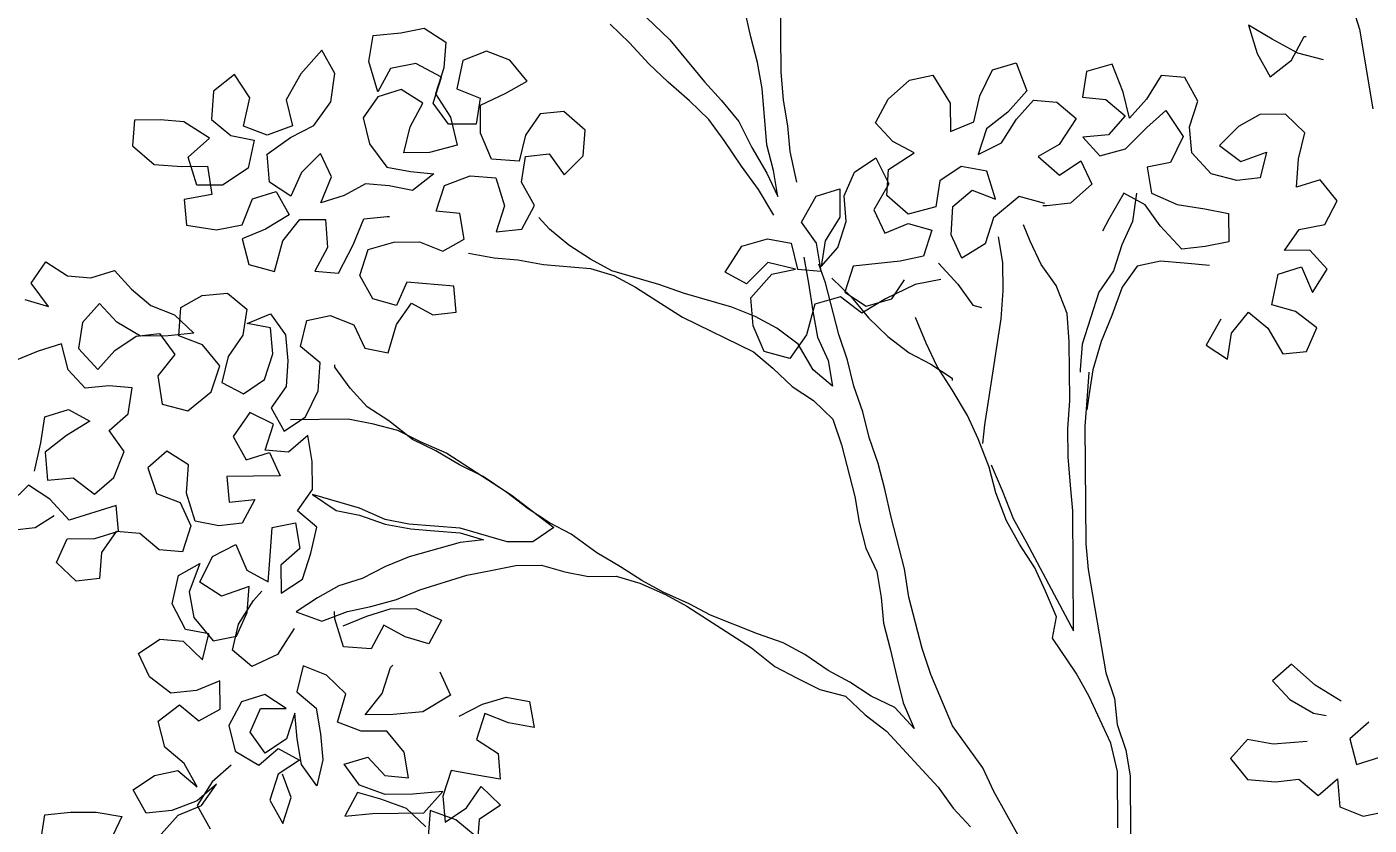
# Model space of a CAD drawing. Header units: millimetres. Extents: x 318905 to 439572, y -5133 to 105868.
# Drawn here: x 425787 to 427316, y 3425 to 4335 of the extents above; entities that cross this region are included whole.
import ezdxf

# ---------------------------------------------------------------- set-up
doc = ezdxf.new("R2010")
doc.units = ezdxf.units.MM
doc.header["$MEASUREMENT"] = 0
doc.layers.add('0_Stylo_No__98', color=154, linetype='Continuous', lineweight=0)
doc.layers.add('INTI_Agencement_Stylo_No__101', color=252, linetype='Continuous', lineweight=0)
doc.styles.add('STYLE_GENERE_3', font='')
doc.styles.get('STYLE_GENERE_3').set_extended_font_data('Arial')
doc.dimstyles.new('STYLE_GENERE__1', dxfattribs={"dimtxt": 200, "dimasz": 142.5, "dimexe": 0.18, "dimexo": 500, "dimgap": 0.09, "dimtad": 0, "dimtih": 1, "dimtoh": 1, "dimlfac": 0.001, "dimzin": 0, "dimdsep": 46, "dimtxsty": 'STYLE_GENERE_3', "dimblk": 'ARROWHEAD_6', "dimblk1": 'ARROWHEAD_6', "dimblk2": 'ARROWHEAD_6', "dimcen": 0.09, "dimclrd": 154, "dimclre": 154, "dimclrt": 154, "dimazin": 0, "dimtfac": 1, "dimtdec": 4, "dimtmove": 0, "dimatfit": 3, "dimfxl": 0, "dimtolj": 1, "dimtzin": 0, "dimarcsym": 0})

# ---------------------------------------------------------------- blocks, each defined once
blk = doc.blocks.new('arbre6[4]', base_point=(427385.8, -574.7))
at = {"layer": 'INTI_Agencement_Stylo_No__101', "linetype": 'Continuous'}
for p, q in [((427285.5, 4396.3), (427305.4, 4332.3)), ((426646.6, 4283.5), (426645.8, 4385.2)), ((426475.7, 4362.2), (426519.8, 4319.8)), ((426612.2, 4323.3), (426604.7, 4355.4)), ((426181.6, 4324.8), (426213.2, 4327.8)), ((426213.2, 4327.8), (426240, 4333.3)), ((426240, 4333.3), (426264.4, 4317.5)), ((426473.6, 4316.7), (426451.6, 4337.9)), ((427205.8, 4320.7), (427178.9, 4336.5)), ((427178.9, 4336.5), (427188.9, 4304.5)), ((427305.4, 4332.3), (427310.5, 4302.9)), ((426177, 4295.3), (426181.6, 4324.8)), ((426264.4, 4317.5), (426262.2, 4288)), ((426495.7, 4292.8), (426473.6, 4316.7)), ((426519.8, 4319.8), (426559.1, 4272)), ((426619.7, 4294), (426612.2, 4323.3)), ((427235.1, 4304.9), (427205.8, 4320.7)), ((427227.9, 4296.8), (427242.3, 4323.7)), ((427242.3, 4323.7), (427244.7, 4323.7)), ((426123.4, 4308.2), (426099.3, 4281.2)), ((426138.2, 4281.6), (426123.4, 4308.2)), ((426310.7, 4307.2), (426284, 4296.3)), ((426337.5, 4296.8), (426310.7, 4307.2)), ((427188.9, 4304.5), (427203.7, 4277.8)), ((427264.4, 4297.1), (427235.1, 4304.9)), ((427310.5, 4302.9), (427315.6, 4270.8)), ((426187, 4260.6), (426177, 4295.3)), ((426201.4, 4287.5), (426187, 4260.6)), ((426230.5, 4293.1), (426201.4, 4287.5)), ((426259.8, 4277.3), (426230.5, 4293.1)), ((426262.2, 4288), (426252.7, 4258.5)), ((426284, 4296.3), (426277, 4264.1)), ((426357.2, 4272.8), (426337.5, 4296.8)), ((426517.7, 4271.6), (426495.7, 4292.8)), ((426624.8, 4264.6), (426619.7, 4294)), ((426649.2, 4251.4), (426646.6, 4283.5)), ((426873, 4256.1), (426887.4, 4285.7)), ((426887.4, 4285.7), (426914.1, 4293.9)), ((426914.1, 4293.9), (426926.5, 4261.9)), ((426994.4, 4284), (426989.8, 4254.5)), ((427023.6, 4292.3), (426994.4, 4284)), ((427036, 4260.2), (427023.6, 4292.3)), ((427203.7, 4277.8), (427227.9, 4296.8)), ((426023.9, 4280.5), (425999.7, 4261.6)), ((426041.1, 4253.9), (426023.9, 4280.5)), ((426099.3, 4281.2), (426082.5, 4251.6)), ((426133.6, 4249.4), (426138.2, 4281.6)), ((426250.3, 4247.8), (426259.8, 4277.3)), ((426333, 4259.2), (426357.2, 4272.8)), ((426542.2, 4250.4), (426517.7, 4271.6)), ((426559.1, 4272), (426578.7, 4250.8)), ((426768.4, 4252.5), (426792.6, 4274.1)), ((426792.6, 4274.1), (426819.3, 4279.7)), ((426819.3, 4279.7), (426839, 4247.8)), ((427079.6, 4279.4), (427062.8, 4252.5)), ((427106.4, 4276.9), (427079.6, 4279.4)), ((427121.2, 4250.3), (427106.4, 4276.9)), ((427315.6, 4270.8), (427320.7, 4241.4)), ((425999.7, 4261.6), (425997.5, 4229.4)), ((426034, 4221.7), (426041.1, 4253.9)), ((426082.5, 4251.6), (426090, 4222.2)), ((426187, 4255.2), (426170.2, 4231)), ((426213.7, 4263.5), (426187, 4255.2)), ((426238.2, 4247.7), (426213.7, 4263.5)), ((426252.7, 4258.5), (426269.9, 4231.9)), ((426277, 4264.1), (426303.8, 4253.6)), ((426303.8, 4253.6), (426299.2, 4224.1)), ((426303.9, 4245.6), (426333, 4259.2)), ((426630.2, 4200.4), (426624.8, 4264.6)), ((426654.3, 4222), (426649.2, 4251.4)), ((426754, 4225.6), (426768.4, 4252.5)), ((426865.9, 4226.6), (426873, 4256.1)), ((426926.5, 4261.9), (426904.8, 4237.6)), ((426914.6, 4229.7), (426933.9, 4251.3)), ((426933.9, 4251.3), (426960.6, 4248.9)), ((426989.8, 4254.5), (427016.6, 4252)), ((427016.6, 4252), (427038.6, 4233.5)), ((427043.5, 4230.9), (427036, 4260.2)), ((427062.8, 4252.5), (427043.5, 4230.9)), ((426114.3, 4222.5), (426133.6, 4249.4)), ((426223.8, 4220.8), (426238.2, 4247.7)), ((426267.5, 4223.9), (426250.3, 4247.8)), ((426304.1, 4213.5), (426303.9, 4245.6)), ((426398.8, 4238.4), (426372.1, 4235.5)), ((426423.3, 4217.2), (426398.8, 4238.4)), ((426564.3, 4229.2), (426542.2, 4250.4)), ((426578.7, 4250.8), (426598.3, 4226.8)), ((426839, 4247.8), (426839.3, 4215.6)), ((426904.8, 4237.6), (426880.6, 4218.7)), ((426960.6, 4248.9), (426982.7, 4230.3)), ((427063, 4220.3), (427084.8, 4239.3)), ((427084.8, 4239.3), (427104.5, 4210)), ((427111.7, 4220.8), (427121.2, 4250.3)), ((425909.9, 4228.6), (425907.7, 4199.2)), ((425939.1, 4228.9), (425909.9, 4228.6)), ((425965.9, 4226.5), (425939.1, 4228.9)), ((425995.2, 4208), (425965.9, 4226.5)), ((425997.5, 4229.4), (426019.5, 4210.9)), ((426060.9, 4211.3), (426034, 4221.7)), ((426090, 4222.2), (426060.9, 4211.3)), ((426087.6, 4208.8), (426114.3, 4222.5)), ((426170.2, 4231), (426177.7, 4201.6)), ((426216.7, 4191.3), (426223.8, 4220.8)), ((426299.2, 4224.1), (426267.5, 4223.9)), ((426269.9, 4231.9), (426277.4, 4199.9)), ((426372.1, 4235.5), (426355.2, 4211.3)), ((426581.5, 4205.3), (426564.3, 4229.2)), ((426598.3, 4226.8), (426613.2, 4197.5)), ((426657, 4192.6), (426654.3, 4222)), ((426773.7, 4204.3), (426754, 4225.6)), ((426839.3, 4215.6), (426865.9, 4226.6)), ((426897.7, 4202.8), (426914.6, 4229.7)), ((426982.7, 4230.3), (426963.4, 4200.7)), ((427038.6, 4233.5), (427019.3, 4211.9)), ((427114.3, 4191.4), (427111.7, 4220.8)), ((427167.6, 4221.3), (427145.9, 4199.7)), ((427191.8, 4234.9), (427167.6, 4221.3)), ((427221, 4235.2), (427191.8, 4234.9)), ((427243.1, 4213.9), (427221, 4235.2)), ((425971, 4186.4), (425995.2, 4208)), ((426019.5, 4210.9), (426046.3, 4205.8)), ((426046.3, 4205.8), (426039.2, 4173.6)), ((426061, 4189.9), (426087.6, 4208.8)), ((426316.5, 4184.1), (426304.1, 4213.5)), ((426355.2, 4211.3), (426348.1, 4181.8)), ((426421.1, 4187.8), (426423.3, 4217.2)), ((426601.2, 4176), (426581.5, 4205.3)), ((426880.6, 4218.7), (426871.1, 4189.2)), ((427019.3, 4211.9), (426990.1, 4209)), ((426990.1, 4209), (427009.7, 4187.7)), ((427038.9, 4196), (427063, 4220.3)), ((427104.5, 4210), (427090.1, 4180.4)), ((427236, 4184.4), (427243.1, 4213.9)), ((425907.7, 4199.2), (425932.2, 4178)), ((426121.8, 4190.4), (426100.1, 4168.8)), ((426134.2, 4163.8), (426121.8, 4190.4)), ((426177.7, 4201.6), (426197.4, 4175)), ((426245.9, 4191.5), (426216.7, 4191.3)), ((426277.4, 4199.9), (426245.9, 4191.5)), ((426355.4, 4187.2), (426382.1, 4190.1)), ((426382.1, 4190.1), (426399.3, 4166.2)), ((426613.2, 4197.5), (426630.4, 4168.2)), ((426637.7, 4171), (426630.2, 4200.4)), ((426664.5, 4157.9), (426657, 4192.6)), ((426769, 4172.2), (426798.1, 4191.2)), ((426798.1, 4191.2), (426773.7, 4204.3)), ((426871.1, 4189.2), (426897.7, 4202.8)), ((426963.4, 4200.7), (426939.2, 4187.1)), ((427009.7, 4187.7), (427038.9, 4196)), ((427136.4, 4167.5), (427114.3, 4191.4)), ((427145.9, 4199.7), (427170.3, 4181.2)), ((427170.3, 4181.2), (427199.5, 4192.1)), ((427199.5, 4192.1), (427192.4, 4162.6)), ((425932.2, 4178), (425963.8, 4175.6)), ((425963.8, 4175.6), (425993, 4175.9)), ((425981, 4154.3), (425971, 4186.4)), ((425993, 4175.9), (425998.1, 4143.8)), ((426063.7, 4157.8), (426061, 4189.9)), ((426197.4, 4175), (426224.2, 4169.9)), ((426348.1, 4181.8), (426316.5, 4184.1)), ((426350.7, 4157.7), (426355.4, 4187.2)), ((426399.3, 4166.2), (426421.1, 4187.8)), ((426620.8, 4149.4), (426601.2, 4176)), ((426730.1, 4169.2), (426754.3, 4185.4)), ((426754.3, 4185.4), (426769.2, 4156.1)), ((426851.7, 4175.6), (426827.5, 4159.3)), ((426880.9, 4170.5), (426851.7, 4175.6)), ((426939.2, 4187.1), (426963.7, 4165.9)), ((426963.7, 4165.9), (426987.9, 4182.2)), ((426987.9, 4182.2), (427000.3, 4155.5)), ((427090.1, 4180.4), (427063.4, 4174.8)), ((427063.4, 4174.8), (427068.4, 4145.4)), ((427233.8, 4152.3), (427236, 4184.4)), ((426039.2, 4173.6), (426010.2, 4154.6)), ((426100.1, 4168.8), (426088.1, 4141.9)), ((426122.3, 4134.2), (426134.2, 4163.8)), ((426224.2, 4169.9), (426250.9, 4167.5)), ((426250.9, 4167.5), (426226.7, 4148.5)), ((426263.2, 4154.2), (426292.3, 4165.2)), ((426292.3, 4165.2), (426321.5, 4162.8)), ((426321.5, 4162.8), (426331.5, 4130.7)), ((426630.4, 4168.2), (426642.8, 4141.6)), ((426642.8, 4141.6), (426637.7, 4171)), ((426718.2, 4142.3), (426730.1, 4169.2)), ((426766.8, 4142.7), (426769, 4172.2)), ((426890.9, 4138.5), (426880.9, 4170.5)), ((427165.6, 4159.7), (427136.4, 4167.5)), ((427192.4, 4162.6), (427165.6, 4159.7)), ((427260.5, 4160.6), (427233.8, 4152.3)), ((427280.1, 4136.7), (427260.5, 4160.6)), ((426010.2, 4154.6), (425981, 4154.3)), ((426044.4, 4138.9), (426071.1, 4147.1)), ((426088.1, 4141.9), (426063.7, 4157.8)), ((426071.1, 4147.1), (426085.9, 4120.5)), ((426173.2, 4156.1), (426148.9, 4142.5)), ((426199.9, 4153.6), (426173.2, 4156.1)), ((426226.7, 4148.5), (426199.9, 4153.6)), ((426253.7, 4124.7), (426263.2, 4154.2)), ((426365.5, 4131.1), (426350.7, 4157.7)), ((426638.1, 4120.1), (426620.8, 4149.4)), ((426686.6, 4142), (426713.3, 4150.3)), ((426713.3, 4150.3), (426713.5, 4118.1)), ((426769.2, 4156.1), (426752.3, 4126.5)), ((426827.5, 4159.3), (426822.9, 4129.8)), ((426842.3, 4130), (426864.1, 4148.9)), ((426864.1, 4148.9), (426890.9, 4138.5)), ((427000.3, 4155.5), (426976.1, 4133.9)), ((427036.8, 4145.2), (427020, 4115.6)), ((427061.2, 4132), (427036.8, 4145.2)), ((427051.4, 4145.3), (427046.8, 4113.1)), ((427068.4, 4145.4), (427097.7, 4132.3)), ((425998.1, 4143.8), (425966.5, 4138.2)), ((425966.5, 4138.2), (425969.2, 4108.7)), ((426032.4, 4109.3), (426044.4, 4138.9)), ((426148.9, 4142.5), (426122.3, 4134.2)), ((426331.5, 4130.7), (426322, 4101.2)), ((426351.1, 4104.2), (426365.5, 4131.1)), ((426669.7, 4112.4), (426686.6, 4142)), ((426720.8, 4112.9), (426718.2, 4142.3)), ((426791.3, 4121.5), (426766.8, 4142.7)), ((426822.9, 4129.8), (426791.3, 4121.5)), ((426840.1, 4097.9), (426842.3, 4130)), ((426917.7, 4141.4), (426888.6, 4117.1)), ((426946.9, 4133.6), (426917.7, 4141.4)), ((426949.4, 4131), (426944.5, 4130.9)), ((426976.1, 4133.9), (426949.4, 4131)), ((427078.5, 4108.1), (427061.2, 4132)), ((427097.7, 4132.3), (427129.4, 4127.3)), ((427265.8, 4109.8), (427280.1, 4136.7)), ((426085.9, 4120.5), (426059.2, 4104.2)), ((426078.8, 4091), (426098.1, 4115.3)), ((426098.1, 4115.3), (426127.3, 4115.5)), ((426127.3, 4115.5), (426129.9, 4083.4)), ((426159.1, 4086.4), (426171, 4115.9)), ((426171, 4115.9), (426197.8, 4118.8)), ((426197.8, 4118.8), (426200.2, 4118.9)), ((426280.5, 4122.3), (426253.7, 4124.7)), ((426285.5, 4092.9), (426280.5, 4122.3)), ((426382.8, 4104.4), (426370.5, 4117.7)), ((426713.5, 4118.1), (426696.7, 4091.2)), ((426752.3, 4126.5), (426764.7, 4099.9)), ((426888.6, 4117.1), (426879.1, 4087.5)), ((427020, 4115.6), (427012.8, 4102.1)), ((427129.4, 4127.3), (427156.2, 4122.1)), ((427156.2, 4122.1), (427156.4, 4090)), ((425969.2, 4108.7), (426003.3, 4103.7)), ((426003.3, 4103.7), (426032.4, 4109.3)), ((426059.2, 4104.2), (426032.6, 4093.2)), ((426322, 4101.2), (426351.1, 4104.2)), ((426404.8, 4085.9), (426382.8, 4104.4)), ((426687, 4088.5), (426669.7, 4112.4)), ((426711.3, 4083.3), (426720.8, 4112.9)), ((426764.7, 4099.9), (426791.4, 4110.8)), ((426791.4, 4110.8), (426818.2, 4103)), ((426818.2, 4103), (426808.7, 4073.5)), ((426930.2, 4090.7), (426922.8, 4109.3)), ((427046.8, 4113.1), (427034.8, 4086.3)), ((427103, 4081.5), (427078.5, 4108.1)), ((427219.8, 4079.9), (427236.6, 4104.1)), ((427236.6, 4104.1), (427265.8, 4109.8)), ((426032.6, 4093.2), (426040.1, 4063.9)), ((426069.3, 4056.1), (426078.8, 4091)), ((426129.9, 4083.4), (426115.5, 4056.5)), ((426142.3, 4054.1), (426159.1, 4086.4)), ((426176.2, 4081.2), (426205.3, 4089.5)), ((426205.3, 4089.5), (426234.5, 4089.7)), ((426234.5, 4089.7), (426261.3, 4079.3)), ((426261.3, 4079.3), (426285.5, 4092.9)), ((426429.2, 4070.1), (426404.8, 4085.9)), ((426582.6, 4055.4), (426601.8, 4085)), ((426601.8, 4085), (426631, 4093.3)), ((426631, 4093.3), (426657.8, 4088.2)), ((426657.8, 4088.2), (426665.3, 4058.8)), ((426692.1, 4056.4), (426687, 4088.5)), ((426696.7, 4091.2), (426692, 4061.7)), ((426692, 4061.7), (426711.3, 4083.3)), ((426852.5, 4071.2), (426840.1, 4097.9)), ((426879.1, 4087.5), (426852.5, 4071.2)), ((426893.7, 4095.7), (426898.8, 4066.3)), ((426942.6, 4064), (426930.2, 4090.7)), ((427034.8, 4086.3), (427025.3, 4056.7)), ((427129.7, 4084.4), (427103, 4081.5)), ((427156.4, 4090), (427129.7, 4084.4)), ((426166.7, 4051.6), (426176.2, 4081.2)), ((426290.5, 4076.8), (426319.8, 4071.8)), ((426319.8, 4071.8), (426346.5, 4069.3)), ((426346.5, 4069.3), (426375.8, 4064.2)), ((426453.7, 4056.9), (426429.2, 4070.1)), ((426672.5, 4072.3), (426677.6, 4042.9)), ((426782, 4067.9), (426728.5, 4062.1)), ((426808.7, 4073.5), (426782, 4067.9)), ((427078.8, 4067.9), (427052, 4062.3)), ((427105.5, 4065.5), (427078.8, 4067.9)), ((427248.9, 4080.2), (427219.8, 4079.9)), ((427268.6, 4058.9), (427248.9, 4080.2)), ((425792.1, 4042.9), (425808.9, 4067.1)), ((425808.9, 4067.1), (425833.4, 4051.3)), ((425860.2, 4048.9), (425886.9, 4057.1)), ((425886.9, 4057.1), (425906.5, 4035.9)), ((426040.1, 4063.9), (426069.3, 4056.1)), ((426115.5, 4056.5), (426142.3, 4054.1)), ((426375.8, 4064.2), (426429.3, 4059.4)), ((426429.3, 4059.4), (426456.1, 4051.6)), ((426507.3, 4041.3), (426453.7, 4056.9)), ((426607, 4042.2), (426582.6, 4055.4)), ((426631.2, 4066.5), (426607, 4042.2)), ((426612, 4026.2), (426636.1, 4053.2)), ((426662.8, 4058.8), (426631.2, 4066.5)), ((426636.1, 4053.2), (426662.8, 4058.8)), ((426665.3, 4058.8), (426692.1, 4056.4)), ((426697, 4043), (426689.6, 4064.4)), ((426728.5, 4062.1), (426719, 4032.5)), ((426825.8, 4065.6), (426847.9, 4041.7)), ((426898.8, 4066.3), (426899, 4034.2)), ((426959.8, 4040.1), (426942.6, 4064)), ((427025.3, 4056.7), (427008.5, 4032.5)), ((427052, 4062.3), (427035.2, 4038.1)), ((427134.7, 4063.1), (427105.5, 4065.5)), ((427205.6, 4018.2), (427212.7, 4053.1)), ((427212.7, 4053.1), (427239.4, 4061.3)), ((427239.4, 4061.3), (427251.7, 4032)), ((427251.7, 4032), (427268.6, 4058.9)), ((425811.8, 4016.3), (425792.1, 4042.9)), ((425833.4, 4051.3), (425860.2, 4048.9)), ((426181.4, 4025), (426166.7, 4051.6)), ((426220.2, 4044.1), (426208.3, 4017.2)), ((426273.8, 4039.2), (426220.2, 4044.1)), ((426276.4, 4009.8), (426273.8, 4039.2)), ((426456.1, 4051.6), (426480.6, 4038.4)), ((426480.6, 4038.4), (426505, 4022.6)), ((426536.6, 4030.9), (426507.3, 4041.3)), ((426677.6, 4042.9), (426682.7, 4010.8)), ((426712.1, 3984.3), (426697, 4043)), ((426704.3, 4048.5), (426726.3, 4027.3)), ((426799.2, 4041.3), (426765.3, 4024.9)), ((426772.6, 4025), (426787, 4046.5)), ((426828.4, 4046.9), (426799.2, 4041.3)), ((426847.9, 4041.7), (426865.1, 4017.8)), ((426972.2, 4008.1), (426959.8, 4040.1)), ((427035.2, 4038.1), (427023.3, 4005.8)), ((425784.9, 4024.1), (425811.8, 4016.3)), ((425906.5, 4035.9), (425928.5, 4017.4)), ((425962.6, 4015), (425986.8, 4028.6)), ((425986.8, 4028.6), (426016, 4031.5)), ((426016, 4031.5), (426038, 4013)), ((426208.3, 4017.2), (426181.4, 4025)), ((426505, 4022.6), (426534.3, 4004.1)), ((426590.2, 4015.3), (426536.6, 4030.9)), ((426614.7, 3994.1), (426612, 4026.2)), ((426714.2, 4027.1), (426685, 4018.8)), ((426738.6, 4008.6), (426714.2, 4027.1)), ((426719, 4032.5), (426743.4, 4016.7)), ((426726.3, 4027.3), (426746, 4003.3)), ((426765.3, 4024.9), (426738.6, 4008.6)), ((426743.4, 4016.7), (426772.6, 4025)), ((426899, 4034.2), (426896.8, 4002)), ((427008.5, 4032.5), (426989.5, 3973.4)), ((425870.1, 4019.5), (425850.8, 3997.9)), ((425889.7, 3998.3), (425870.1, 4019.5)), ((425928.5, 4017.4), (425955.4, 4006.9)), ((425955.4, 4006.9), (425977.4, 3985.7)), ((425960.4, 3982.9), (425962.6, 4015)), ((426038, 4013), (426033.4, 3983.5)), ((426038.1, 3996.9), (426064.8, 4007.9)), ((426064.8, 4007.9), (426082, 3984)), ((426208.4, 3995.8), (426225.3, 4020)), ((426225.3, 4020), (426249.7, 4006.9)), ((426249.7, 4006.9), (426276.4, 4009.8)), ((426617, 4004.8), (426590.2, 4015.3)), ((426685, 4018.8), (426675.6, 3984)), ((426682.7, 4010.8), (426687.8, 3981.4)), ((426865.1, 4017.8), (426874.8, 4015.2)), ((426974.8, 3976), (426972.2, 4008.1)), ((427159.6, 3985.7), (427178.9, 4009.9)), ((427178.9, 4009.9), (427201, 3991.4)), ((427232.4, 4010.4), (427205.6, 4018.2)), ((427256.9, 3991.9), (427232.4, 4010.4)), ((425850.8, 3997.9), (425846.2, 3968.4)), ((425916.6, 3982.5), (425889.7, 3998.3)), ((426064.9, 3991.8), (426038.1, 3996.9)), ((426067.6, 3962.4), (426064.9, 3991.8)), ((426099.1, 3970.7), (426106.2, 4000.2)), ((426106.2, 4000.2), (426132.9, 4005.8)), ((426132.9, 4005.8), (426159.8, 3995.4)), ((426159.8, 3995.4), (426172.1, 3968.7)), ((426198.9, 3963.6), (426208.4, 3995.8)), ((426534.3, 4004.1), (426614.9, 3964.7)), ((426627.1, 3964.8), (426614.7, 3994.1)), ((426641.5, 3991.7), (426617, 4004.8)), ((426665.9, 3973.2), (426641.5, 3991.7)), ((426746, 4003.3), (426768, 3982.1)), ((426811.9, 3974.5), (426799.5, 4003.8)), ((426896.8, 4002), (426892.2, 3972.5)), ((427023.3, 4005.8), (427011.3, 3976.3)), ((427147.4, 4001.6), (427130.6, 3972)), ((427201, 3991.4), (427218.2, 3962.1)), ((427244.9, 3965), (427256.9, 3991.9)), ((425887.5, 3966.1), (425911.7, 3982.4)), ((425911.7, 3982.4), (425938.5, 3985.3)), ((425948.2, 3982.7), (425916.6, 3982.5)), ((425938.5, 3985.3), (425955.7, 3961.4)), ((425977.4, 3985.7), (425948.2, 3982.7)), ((425987.2, 3972.4), (425960.4, 3982.9)), ((426033.4, 3983.5), (426016.5, 3959.3)), ((426082, 3984), (426084.7, 3954.5)), ((426675.6, 3984), (426656.3, 3957)), ((426687.8, 3981.4), (426700.1, 3954.7)), ((426722, 3954.9), (426712.1, 3984.3)), ((426768, 3982.1), (426792.5, 3963.6)), ((426975.3, 3909.1), (426974.8, 3976)), ((427011.3, 3976.3), (427001.8, 3944.1)), ((427155, 3956.2), (427159.6, 3985.7)), ((425800, 3965.3), (425773.3, 3954.4)), ((425826.7, 3973.6), (425800, 3965.3)), ((425834.2, 3944.2), (425826.7, 3973.6)), ((425846.2, 3968.4), (425868.2, 3944.5)), ((425868.2, 3944.5), (425887.5, 3966.1)), ((425955.7, 3961.4), (425936.4, 3937.1)), ((426006.9, 3948.5), (425987.2, 3972.4)), ((426058.1, 3932.9), (426067.6, 3962.4)), ((426121.2, 3952.2), (426099.1, 3970.7)), ((426172.1, 3968.7), (426198.9, 3963.6)), ((426614.9, 3964.7), (426636.9, 3946.1)), ((426656.3, 3957), (426627.1, 3964.8)), ((426683.2, 3943.9), (426665.9, 3973.2)), ((426792.5, 3963.6), (426816.9, 3950.4)), ((426824.2, 3947.8), (426811.9, 3974.5)), ((426892.2, 3972.5), (426887.5, 3940.4)), ((426989.5, 3973.4), (426987.2, 3944)), ((427130.6, 3972), (427155, 3956.2)), ((427218.2, 3962.1), (427244.9, 3965)), ((425997.4, 3918.9), (426006.9, 3948.5)), ((426016.5, 3959.3), (426009.4, 3929.8)), ((426084.7, 3954.5), (426082.5, 3925.1)), ((426119, 3920), (426121.2, 3952.2)), ((426138.2, 3947), (426138.2, 3949.7)), ((426155.5, 3923.1), (426138.2, 3947)), ((426636.9, 3946.1), (426659, 3924.9)), ((426700.1, 3954.7), (426705.2, 3925.3)), ((426729.5, 3925.6), (426722, 3954.9)), ((426816.9, 3950.4), (426841.4, 3934.6)), ((426841.5, 3921.2), (426824.2, 3947.8)), ((425853.8, 3923), (425834.2, 3944.2)), ((425936.4, 3937.1), (425941.5, 3905.1)), ((426033.9, 3916.6), (426058.1, 3932.9)), ((426705.2, 3925.3), (426683.2, 3943.9)), ((426841.4, 3934.6), (426841.4, 3931.9)), ((426887.5, 3940.4), (426878.2, 3881.4)), ((426987.2, 3944), (426987.3, 3941.3)), ((426997, 3941.4), (426994.8, 3909.2)), ((427001.8, 3944.1), (426997.2, 3914.6)), ((425880.5, 3925.9), (425853.8, 3923)), ((425907.3, 3923.5), (425880.5, 3925.9)), ((425902.7, 3894), (425907.3, 3923.5)), ((425970.8, 3897.3), (425997.4, 3918.9)), ((426009.4, 3929.8), (426033.9, 3916.6)), ((426082.5, 3925.1), (426065.6, 3900.8)), ((426104.6, 3890.5), (426119, 3920)), ((426175.1, 3901.8), (426155.5, 3923.1)), ((426659, 3924.9), (426683.4, 3909.1)), ((426739.5, 3896.2), (426729.5, 3925.6)), ((426858.7, 3891.9), (426841.5, 3921.2)), ((425941.5, 3905.1), (425970.8, 3897.3)), ((426065.6, 3900.8), (426080.4, 3874.2)), ((426199.5, 3886), (426175.1, 3901.8)), ((426683.4, 3909.1), (426705.5, 3887.9)), ((426973.1, 3876.9), (426975.3, 3909.1)), ((426994.8, 3909.2), (426992.6, 3879.8)), ((426997.2, 3914.6), (426994.9, 3898.5)), ((425803.2, 3861), (425807.8, 3890.5)), ((425807.8, 3890.5), (425834.5, 3898.7)), ((425859, 3885.6), (425832.3, 3869.3)), ((425834.5, 3898.7), (425859, 3885.6)), ((425880.9, 3875.1), (425902.7, 3894)), ((426041.3, 3895.3), (426022.1, 3868.3)), ((426068.2, 3882.1), (426041.3, 3895.3)), ((426080.4, 3874.2), (426104.6, 3890.5)), ((426087.6, 3887.6), (426153.3, 3888.2)), ((426153.3, 3888.2), (426180.1, 3883.1)), ((426226.4, 3864.8), (426199.5, 3886)), ((426705.5, 3887.9), (426715.4, 3858.5)), ((426747, 3866.8), (426739.5, 3896.2)), ((426871.1, 3865.3), (426858.7, 3891.9)), ((425832.3, 3869.3), (425808.1, 3850.3)), ((425898.1, 3851.1), (425880.9, 3875.1)), ((426058.7, 3852.6), (426068.2, 3882.1)), ((426107.2, 3869.1), (426085.5, 3850.1)), ((426112.3, 3839.7), (426107.2, 3869.1)), ((426180.1, 3883.1), (426209.3, 3875.4)), ((426209.3, 3875.4), (426236.2, 3862.2)), ((426878.2, 3881.4), (426876, 3860)), ((426973.4, 3844.8), (426973.1, 3876.9)), ((426992.6, 3879.8), (426993.6, 3745.9)), ((425796.1, 3828.8), (425803.2, 3861)), ((426022.1, 3868.3), (426036.9, 3841.7)), ((426253.3, 3851.7), (426226.4, 3864.8)), ((426236.2, 3862.2), (426265.5, 3849.1)), ((426715.4, 3858.5), (426730.5, 3799.8)), ((426756.9, 3837.5), (426747, 3866.8)), ((426883.5, 3833.3), (426871.1, 3865.3)), ((425808.1, 3850.3), (425810.8, 3818.2)), ((425886.2, 3821.6), (425898.1, 3851.1)), ((425946.8, 3851.6), (425925, 3832.6)), ((425971.2, 3835.7), (425946.8, 3851.6)), ((426036.9, 3841.7), (426063.6, 3849.9)), ((426085.5, 3850.1), (426058.7, 3852.6)), ((426063.6, 3849.9), (426075.9, 3823.3)), ((426112.5, 3807.6), (426112.3, 3839.7)), ((426280.2, 3835.8), (426253.3, 3851.7)), ((426265.5, 3849.1), (426338.8, 3801.6)), ((426976.1, 3812.7), (426973.4, 3844.8)), ((425925, 3832.6), (425935, 3803.3)), ((425969, 3803.6), (425971.2, 3835.7)), ((426075.9, 3823.3), (426015.1, 3822.7)), ((426307, 3822.7), (426280.2, 3835.8)), ((426764.5, 3808.1), (426756.9, 3837.5)), ((426891, 3803.9), (426883.5, 3833.3)), ((426885.9, 3836), (426898.3, 3806.6)), ((425789, 3812.7), (425767.2, 3791.1)), ((425813.4, 3796.8), (425789, 3812.7)), ((425810.8, 3818.2), (425840, 3821.2)), ((425840, 3821.2), (425864.4, 3802.6)), ((425864.4, 3802.6), (425886.2, 3821.6)), ((426015.1, 3822.7), (426017.8, 3793.3)), ((426333.9, 3804.2), (426307, 3822.7)), ((426772, 3776.1), (426764.5, 3808.1)), ((426978.7, 3783.3), (426976.1, 3812.7)), ((425835.5, 3772.9), (425813.4, 3796.8)), ((425935, 3803.3), (425961.8, 3792.8)), ((425961.8, 3792.8), (425974.2, 3766.2)), ((425979, 3771.6), (425969, 3803.6)), ((426017.8, 3793.3), (426046.9, 3796.3)), ((426046.9, 3796.3), (426032.5, 3769.4)), ((426095.7, 3783.3), (426112.5, 3807.6)), ((426166.2, 3786.6), (426112.6, 3802.2)), ((426112.6, 3802.2), (426139.5, 3783.7)), ((426358.4, 3785.7), (426333.9, 3804.2)), ((426338.8, 3801.6), (426387.7, 3764.6)), ((426730.5, 3799.8), (426735.6, 3770.4)), ((426903.4, 3771.9), (426891, 3803.9)), ((426898.3, 3806.6), (426910.7, 3774.6)), ((425796.6, 3764.6), (425818.4, 3778.1)), ((425888.9, 3789.5), (425835.5, 3772.9)), ((425891.5, 3760.1), (425888.9, 3789.5)), ((426117.7, 3764.8), (426095.7, 3783.3)), ((426139.5, 3783.7), (426166.3, 3778.6)), ((426195.5, 3773.5), (426166.2, 3786.6)), ((426166.3, 3778.6), (426195.5, 3768.2)), ((426382.8, 3769.9), (426358.4, 3785.7)), ((426979.2, 3719), (426978.7, 3783.3)), ((425769.9, 3761.6), (425796.6, 3764.6)), ((425974.2, 3766.2), (425964.7, 3736.6)), ((426005.8, 3766.5), (425979, 3771.6)), ((426032.5, 3769.4), (426005.8, 3766.5)), ((426064.4, 3732.2), (426066.6, 3764.3)), ((426066.6, 3764.3), (426093.3, 3769.9)), ((426093.3, 3769.9), (426098.4, 3740.5)), ((426110.6, 3735.3), (426117.7, 3764.8)), ((426222.3, 3768.4), (426195.5, 3773.5)), ((426195.5, 3768.2), (426224.8, 3763.1)), ((426280.7, 3763.6), (426222.3, 3768.4)), ((426224.8, 3763.1), (426251.5, 3760.6)), ((426334.3, 3748), (426280.7, 3763.6)), ((426387.7, 3764.6), (426363.5, 3748.3)), ((426407.3, 3756.7), (426382.8, 3769.9)), ((426735.6, 3770.4), (426743.1, 3741)), ((426787, 3717.3), (426772, 3776.1)), ((426918.2, 3745.3), (426903.4, 3771.9)), ((426910.7, 3774.6), (426925.5, 3748)), ((425821.2, 3724.6), (425833.2, 3751.5)), ((425833.2, 3751.5), (425864.8, 3751.8)), ((425864.8, 3751.8), (425891.5, 3760.1)), ((425889.1, 3760), (425872.2, 3735.8)), ((425915.9, 3757.6), (425889.1, 3760)), ((425937.9, 3739.1), (425915.9, 3757.6)), ((426280.8, 3747.5), (426222.6, 3730.9)), ((426251.5, 3760.6), (426280.7, 3758.2)), ((426280.7, 3758.2), (426307.6, 3750.4)), ((426307.6, 3750.4), (426280.8, 3747.5)), ((426363.5, 3748.3), (426334.3, 3748)), ((426436.6, 3735.6), (426407.3, 3756.7)), ((426925.5, 3748), (426979.7, 3646.8)), ((425872.2, 3735.8), (425870, 3706.3)), ((425964.7, 3736.6), (425937.9, 3739.1)), ((425984.4, 3702), (425998.8, 3731.6)), ((425998.8, 3731.6), (426025.4, 3745.2)), ((426025.4, 3745.2), (426037.8, 3715.9)), ((426062.2, 3702.7), (426064.4, 3732.2)), ((426098.4, 3740.5), (426076.7, 3721.6)), ((426101.1, 3705.7), (426110.6, 3735.3)), ((426463.5, 3719.7), (426436.6, 3735.6)), ((426743.1, 3741), (426755.4, 3714.3)), ((426935.4, 3718.6), (426918.2, 3745.3)), ((426993.6, 3745.9), (426996.2, 3716.5)), ((425843.3, 3703.4), (425821.2, 3724.6)), ((425960, 3709.8), (425984.2, 3723.4)), ((425984.2, 3723.4), (425972.3, 3691.2)), ((426076.7, 3721.6), (426076.9, 3689.5)), ((426195.9, 3720), (426169.2, 3706.4)), ((426222.6, 3730.9), (426195.9, 3720)), ((426317.6, 3715.7), (426344.3, 3721.3)), ((426344.3, 3721.3), (426373.5, 3721.6)), ((426373.5, 3721.6), (426400.3, 3713.8)), ((426487.9, 3703.9), (426463.5, 3719.7)), ((426792.1, 3685.2), (426787, 3717.3)), ((426947.8, 3692), (426935.4, 3718.6)), ((426979.7, 3646.8), (426979.2, 3719)), ((426996.2, 3716.5), (427016.6, 3598.9)), ((425870, 3706.3), (425843.3, 3703.4)), ((425952.9, 3677.6), (425960, 3709.8)), ((426008.8, 3686.2), (425984.4, 3702)), ((426037.8, 3715.9), (426062.2, 3702.7)), ((426076.9, 3689.5), (426101.1, 3705.7)), ((426169.2, 3706.4), (426142.5, 3698.1)), ((426235, 3693.6), (426288.4, 3710.1)), ((426288.4, 3710.1), (426317.6, 3715.7)), ((426400.3, 3713.8), (426427.1, 3708.7)), ((426427.1, 3708.7), (426458.7, 3709)), ((426458.7, 3709), (426485.5, 3701.2)), ((426485.5, 3701.2), (426514.8, 3688.1)), ((426512.3, 3690.7), (426487.9, 3703.9)), ((426755.4, 3714.3), (426760.5, 3684.9)), ((425972.3, 3691.2), (425977.4, 3661.8)), ((426040.4, 3697.2), (426008.8, 3686.2)), ((426038.2, 3667.7), (426040.4, 3697.2)), ((426045.4, 3681.2), (426055, 3691.9)), ((426142.5, 3698.1), (426118.3, 3684.5)), ((426208.3, 3682.6), (426235, 3693.6)), ((426541.6, 3677.6), (426512.3, 3690.7)), ((426514.8, 3688.1), (426539.2, 3674.9)), ((426960.2, 3662.7), (426947.8, 3692)), ((425967.8, 3648.3), (425952.9, 3677.6)), ((426028.5, 3654.2), (426045.4, 3681.2)), ((426118.3, 3684.5), (426094.1, 3668.2)), ((426152.5, 3668.7), (426179.2, 3674.3)), ((426174.4, 3663.6), (426201.1, 3671.9)), ((426179.2, 3674.3), (426208.3, 3682.6)), ((426201.1, 3671.9), (426230.3, 3672.1)), ((426230.3, 3672.1), (426259.6, 3659)), ((426539.2, 3674.9), (426612.6, 3627.4)), ((426566.1, 3664.5), (426541.6, 3677.6)), ((426760.5, 3684.9), (426763.2, 3655.5)), ((426807.2, 3626.5), (426792.1, 3685.2)), ((425977.4, 3661.8), (425999.5, 3635.2)), ((426026.2, 3640.8), (426038.2, 3667.7)), ((426094.1, 3668.2), (426123.4, 3657.8)), ((426123.4, 3657.8), (426152.5, 3668.7)), ((426138, 3660.6), (426137.9, 3668.6)), ((426147.9, 3628.5), (426138, 3660.6)), ((426147.7, 3652.6), (426174.4, 3663.6)), ((426259.6, 3659), (426245.2, 3632.1)), ((426619.7, 3643.5), (426566.1, 3664.5)), ((426763.2, 3655.5), (426770.7, 3626.2)), ((426955.5, 3638.5), (426960.2, 3662.7)), ((425994.6, 3643.2), (425967.8, 3648.3)), ((425987.5, 3613.7), (425994.6, 3643.2)), ((425999.5, 3635.2), (426026.2, 3640.8)), ((426021.5, 3624.7), (426028.5, 3654.2)), ((426091.8, 3649.5), (426072.6, 3619.8)), ((426194, 3653.1), (426179.6, 3626.2)), ((426218.4, 3639.9), (426194, 3653.1)), ((426245.2, 3632.1), (426218.4, 3639.9)), ((426649, 3633.1), (426619.7, 3643.5)), ((425914.4, 3621.1), (425938.7, 3637.4)), ((425938.7, 3637.4), (425965.4, 3634.9)), ((425965.4, 3634.9), (425987.5, 3613.7)), ((426043.5, 3606.2), (426021.5, 3624.7)), ((426179.6, 3626.2), (426147.9, 3628.5)), ((426612.6, 3627.4), (426639.5, 3606.2)), ((426673.4, 3619.9), (426649, 3633.1)), ((426770.7, 3626.2), (426778.2, 3594.1)), ((426817.1, 3597.1), (426807.2, 3626.5)), ((426982.5, 3598.6), (426955.5, 3638.5)), ((425926.8, 3594.4), (425914.4, 3621.1)), ((426072.6, 3619.8), (426043.5, 3606.2)), ((426700.3, 3601.4), (426673.4, 3619.9)), ((425951.3, 3575.9), (425926.8, 3594.4)), ((426101.9, 3606.7), (426094.8, 3577.2)), ((426128.7, 3596.3), (426101.9, 3606.7)), ((426150.8, 3575), (426128.7, 3596.3)), ((426192.1, 3575.4), (426201.6, 3604.9)), ((426201.6, 3604.9), (426204, 3607.6)), ((426257.6, 3600.1), (426270, 3573.4)), ((426639.5, 3606.2), (426663.9, 3593.1)), ((426724.7, 3588.3), (426700.3, 3601.4)), ((426778.2, 3594.1), (426785.7, 3564.7)), ((426841.9, 3538.5), (426817.1, 3597.1)), ((426997.3, 3572), (426982.5, 3598.6)), ((427016.6, 3598.9), (427026.5, 3569.6)), ((427228.1, 3608.9), (427206.4, 3589.9)), ((427255.1, 3585), (427228.1, 3608.9)), ((425980.4, 3578.9), (425951.3, 3575.9)), ((426007.1, 3589.8), (425980.4, 3578.9)), ((426007.4, 3557.7), (426007.1, 3589.8)), ((426663.9, 3593.1), (426690.8, 3579.9)), ((426690.8, 3579.9), (426720, 3572.2)), ((426749.2, 3572.4), (426724.7, 3588.3)), ((427206.4, 3589.9), (427226, 3568.7)), ((427284.4, 3566.6), (427255.1, 3585)), ((426031.6, 3565.9), (426017.2, 3539)), ((426058.3, 3574.2), (426031.6, 3565.9)), ((426082.8, 3558.4), (426058.3, 3574.2)), ((426094.8, 3577.2), (426116.8, 3558.7)), ((426141.3, 3542.8), (426150.8, 3575)), ((426172.8, 3551.2), (426192.1, 3575.4)), ((426270, 3573.4), (426238.5, 3554.4)), ((426279.9, 3549.4), (426306.5, 3563.1)), ((426306.5, 3563.1), (426333.2, 3571.3)), ((426333.2, 3571.3), (426360, 3566.2)), ((426360, 3566.2), (426365.1, 3536.8)), ((426720, 3572.2), (426742.1, 3550.9)), ((426776, 3559.3), (426749.2, 3572.4)), ((426785.7, 3564.7), (426798.1, 3535.4)), ((427022, 3518.7), (426997.3, 3572)), ((427026.5, 3569.6), (427029.2, 3540.2)), ((427226, 3568.7), (427252.9, 3552.9)), ((425936.9, 3543.7), (425961.1, 3562.6)), ((425961.1, 3562.6), (425983.1, 3544.1)), ((425983.1, 3544.1), (426007.4, 3557.7)), ((426041.6, 3531.2), (426053.6, 3558.1)), ((426053.6, 3558.1), (426082.8, 3558.4)), ((426092.5, 3553.1), (426083, 3523.6)), ((426095.2, 3523.7), (426092.5, 3553.1)), ((426116.8, 3558.7), (426121.9, 3529.3)), ((426204.4, 3551.4), (426172.8, 3551.2)), ((426238.5, 3554.4), (426204.4, 3551.4)), ((426309, 3552.4), (426299.5, 3522.9)), ((426335.9, 3541.9), (426309, 3552.4)), ((426742.1, 3550.9), (426766.5, 3532.4)), ((426798.1, 3535.4), (426776, 3559.3)), ((427252.9, 3552.9), (427267.5, 3550.3)), ((425944.4, 3514.3), (425936.9, 3543.7)), ((426017.2, 3539), (426024.7, 3509.7)), ((426168.1, 3532.4), (426141.3, 3542.8)), ((426197.3, 3532.6), (426168.1, 3532.4)), ((426216.9, 3508.7), (426197.3, 3532.6)), ((426365.1, 3536.8), (426335.9, 3541.9)), ((426876.3, 3490.6), (426841.9, 3538.5)), ((427029.2, 3540.2), (427039.1, 3510.8)), ((427316.2, 3542.8), (427294.5, 3523.8)), ((426058.8, 3507.3), (426041.6, 3531.2)), ((426083, 3523.6), (426058.8, 3507.3)), ((426100.3, 3494.3), (426095.2, 3523.7)), ((426121.9, 3529.3), (426124.6, 3499.9)), ((426299.5, 3522.9), (426324, 3507)), ((426766.5, 3532.4), (426825.4, 3468.7)), ((427029.6, 3486.6), (427022, 3518.7)), ((427177.7, 3522.8), (427158.4, 3501.2)), ((427206.9, 3517.7), (427177.7, 3522.8)), ((427245.8, 3520.7), (427206.9, 3517.7)), ((427294.5, 3523.8), (427302, 3494.4)), ((425966.5, 3495.8), (425944.4, 3514.3)), ((426024.7, 3509.7), (426051.6, 3493.8)), ((426051.6, 3493.8), (426073.4, 3512.8)), ((426073.4, 3512.8), (426097.8, 3499.6)), ((426148.9, 3494.7), (426175.6, 3503)), ((426175.6, 3503), (426195.2, 3481.8)), ((426222, 3479.3), (426216.9, 3508.7)), ((426324, 3507), (426326.6, 3477.6)), ((427039.1, 3510.8), (427044.2, 3481.4)), ((427302, 3494.4), (427328.7, 3502.7)), ((425932.5, 3482.1), (425959.2, 3487.7)), ((425959.2, 3487.7), (425981.3, 3469.1)), ((425981.3, 3469.1), (425966.5, 3495.8)), ((426020, 3493.6), (425998.3, 3474.6)), ((426097.8, 3499.6), (426073.6, 3483.3)), ((426117.5, 3470.3), (426100.3, 3494.3)), ((426124.6, 3499.9), (426117.5, 3470.3)), ((426166.1, 3470.8), (426148.9, 3494.7)), ((426270.6, 3487.8), (426261.1, 3458.3)), ((426297.4, 3482.7), (426270.6, 3487.8)), ((426888.7, 3463.9), (426876.3, 3490.6)), ((427030.1, 3422.4), (427029.6, 3486.6)), ((427158.4, 3501.2), (427178, 3477.3)), ((425908.3, 3465.8), (425932.5, 3482.1)), ((425998.3, 3474.6), (425981.4, 3447.7)), ((426003.1, 3472), (425981.4, 3453.1)), ((425986.3, 3447.7), (426003.1, 3472)), ((426073.6, 3483.3), (426064.1, 3453.8)), ((426088.4, 3456.7), (426078.5, 3483.4)), ((426195.2, 3481.8), (426222, 3479.3)), ((426326.6, 3477.6), (426297.4, 3482.7)), ((427044.2, 3481.4), (427044.7, 3414.5)), ((427178, 3477.3), (427209.7, 3474.9)), ((427209.7, 3474.9), (427236.4, 3477.8)), ((427236.4, 3477.8), (427258.5, 3459.3)), ((427258.5, 3459.3), (427280.2, 3478.2)), ((427280.2, 3478.2), (427282.9, 3446.1)), ((425923.1, 3439.1), (425908.3, 3465.8)), ((426078.9, 3427.2), (426088.4, 3456.7)), ((426163.8, 3462.7), (426149.4, 3435.8)), ((426190.6, 3455), (426163.8, 3462.7)), ((426195.4, 3460.3), (426166.1, 3470.8)), ((426227, 3460.6), (426195.4, 3460.3)), ((426261.1, 3463.6), (426227, 3460.6)), ((426239.3, 3439.3), (426261.1, 3463.6)), ((426261.1, 3458.3), (426263.7, 3428.8)), ((426288, 3445.1), (426304.8, 3469.4)), ((426304.8, 3469.4), (426326.9, 3448.2)), ((426825.4, 3468.7), (426842.6, 3444.8)), ((426918.3, 3410.7), (426888.7, 3463.9)), ((425952.3, 3442.1), (425923.1, 3439.1)), ((425981.4, 3453.1), (425952.3, 3442.1)), ((425959.6, 3436.8), (425986.3, 3447.7)), ((425981.4, 3447.7), (425996.2, 3421.1)), ((426064.1, 3453.8), (426078.9, 3427.2)), ((426219.8, 3444.5), (426190.6, 3455)), ((426241.9, 3423.3), (426219.8, 3444.5)), ((426246.6, 3442.1), (426244.4, 3412.6)), ((426275.9, 3431.6), (426246.6, 3442.1)), ((426263.7, 3428.8), (426288, 3445.1)), ((426326.9, 3448.2), (426302.6, 3431.9)), ((426842.6, 3444.8), (426862.2, 3423.6)), ((427282.9, 3446.1), (427309.7, 3435.6)), ((427309.7, 3435.6), (427363.1, 3446.8)), ((425803.3, 3407.6), (425807.9, 3437.1)), ((425807.9, 3437.1), (425837.1, 3440)), ((425837.1, 3440), (425866.3, 3440.3)), ((425866.3, 3440.3), (425895.5, 3435.2)), ((425895.5, 3435.2), (425881.2, 3405.6)), ((425940.3, 3415.2), (425959.6, 3436.8)), ((426149.4, 3435.8), (426181, 3438.8)), ((426181, 3438.8), (426239.3, 3439.3)), ((426297.9, 3413.1), (426275.9, 3431.6)), ((426302.6, 3431.9), (426300.4, 3402.4))]:
    blk.add_line(p, q, dxfattribs=at)
blk = doc.blocks.new('*D139')
at = {"layer": '0_Stylo_No__98', "linetype": 'Continuous'}
for p, q in [((421926.9, 7634.3), (421926.9, 7746.8)), ((422001.9, 7559.3), (421851.9, 7709.3)), ((422426.9, 7634.3), (421786.2, 7634.3)), ((421926.9, 3655.7), (421926.9, 7634.3)), ((421926.9, -597.5), (421926.9, 3381.1)), ((421851.9, -522.5), (422001.9, -672.5)), ((422426.9, -597.5), (421786.2, -597.5)), ((421926.9, -710), (421926.9, -597.5))]:
    blk.add_line(p, q, dxfattribs=at)
at = {"layer": '0_Stylo_No__98', "insert": (421659.9, 3418.4), "char_height": 200, "attachment_point": 7, "style": 'STYLE_GENERE_3'}
blk.add_mtext('\\A1;{\\pql;\\fArial|b0|i0|c0|p34;8,23}', dxfattribs=at)
blk = doc.blocks.new('ARROWHEAD_6')
at = {"color": 0, "linetype": 'Continuous', "lineweight": 0}
for p, q in [((-0.5, -0.5), (0.5, 0.5)), ((0, 0), (-1, 0))]:
    blk.add_line(p, q, dxfattribs=at)

msp = doc.modelspace()

# ---------------------------------------------------------------- block references
at = {"layer": 'INTI_Agencement_Stylo_No__101', "linetype": 'Continuous'}
msp.add_blockref('arbre6[4]', (427385.764, -574.723), dxfattribs=at)

# ---------------------------------------------------------------- dimensions: what is measured, and where the dimension line sits
at = {"color": 154, "linetype": 'Continuous', "lineweight": 0}
dim = msp.add_linear_dim(base=(421926.861, 7634.319), p1=(426488.936, -597.466), p2=(427452.003, 7634.319), angle=90, dimstyle='STYLE_GENERE__1', dxfattribs=at)
dim.commit()
dim.dimension.update_dxf_attribs({"geometry": '*D139', "text_midpoint": (421955.059, 3518.427), "dimtype": 160})

doc.saveas('drawing.dxf')
